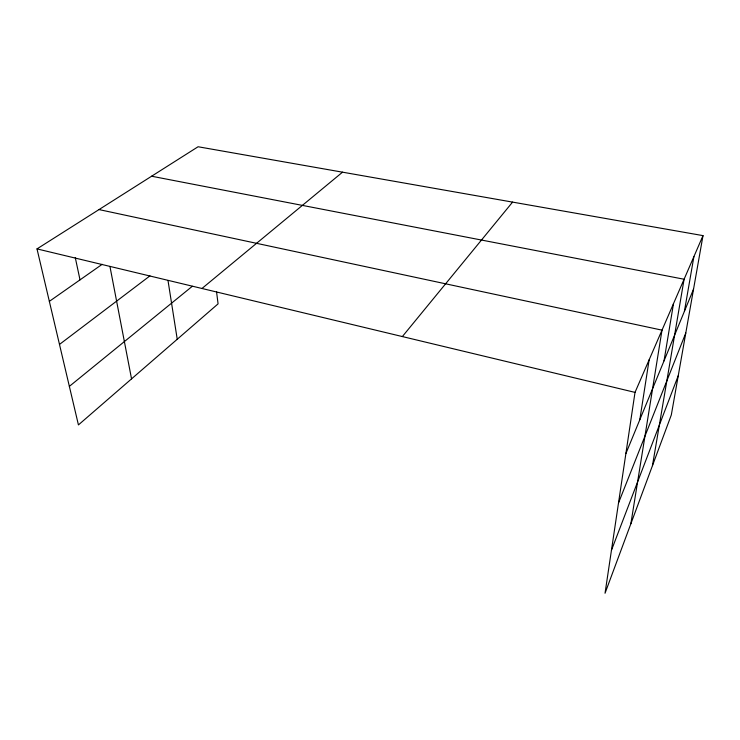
<?xml version="1.0" encoding="UTF-8"?>
<svg xmlns="http://www.w3.org/2000/svg" width="740" height="740" viewBox="0 0 740 740"><rect width="100%" height="100%" fill="white"/><g stroke="black" fill="none" stroke-linecap="round" stroke-linejoin="round"><path stroke-width="1.11" d="M703 235.625L635.013 392.385L605.033 593.249L671.31 414.955L703 235.625L198.089 146.751L37 248.899L78.431 424.917L218.078 303.863L216.57 291.986M639.813 419.71L649.119 359.862M630.859 523.754L662.004 330.151L99.012 209.577M664.021 360.88L673.493 303.668M652.458 465.645L684.084 279.239L151.617 176.222M684.408 311.318L693.898 256.614M611.434 550.329L678.238 375.716M618.51 502.96L685.786 333M625.883 453.583L693.547 289.118M402.357 336.561L512.589 202.103M201.974 288.48L342.528 172.17M69.357 386.373L192.317 286.278M59.487 344.424L149.952 275.872M49.349 301.365L102.185 264.31M37 248.899L635.013 392.385M75.267 257.548L80.013 279.859M109.927 266.391L131.544 378.88M168.017 280.608L177.239 339.272"/></g></svg>
